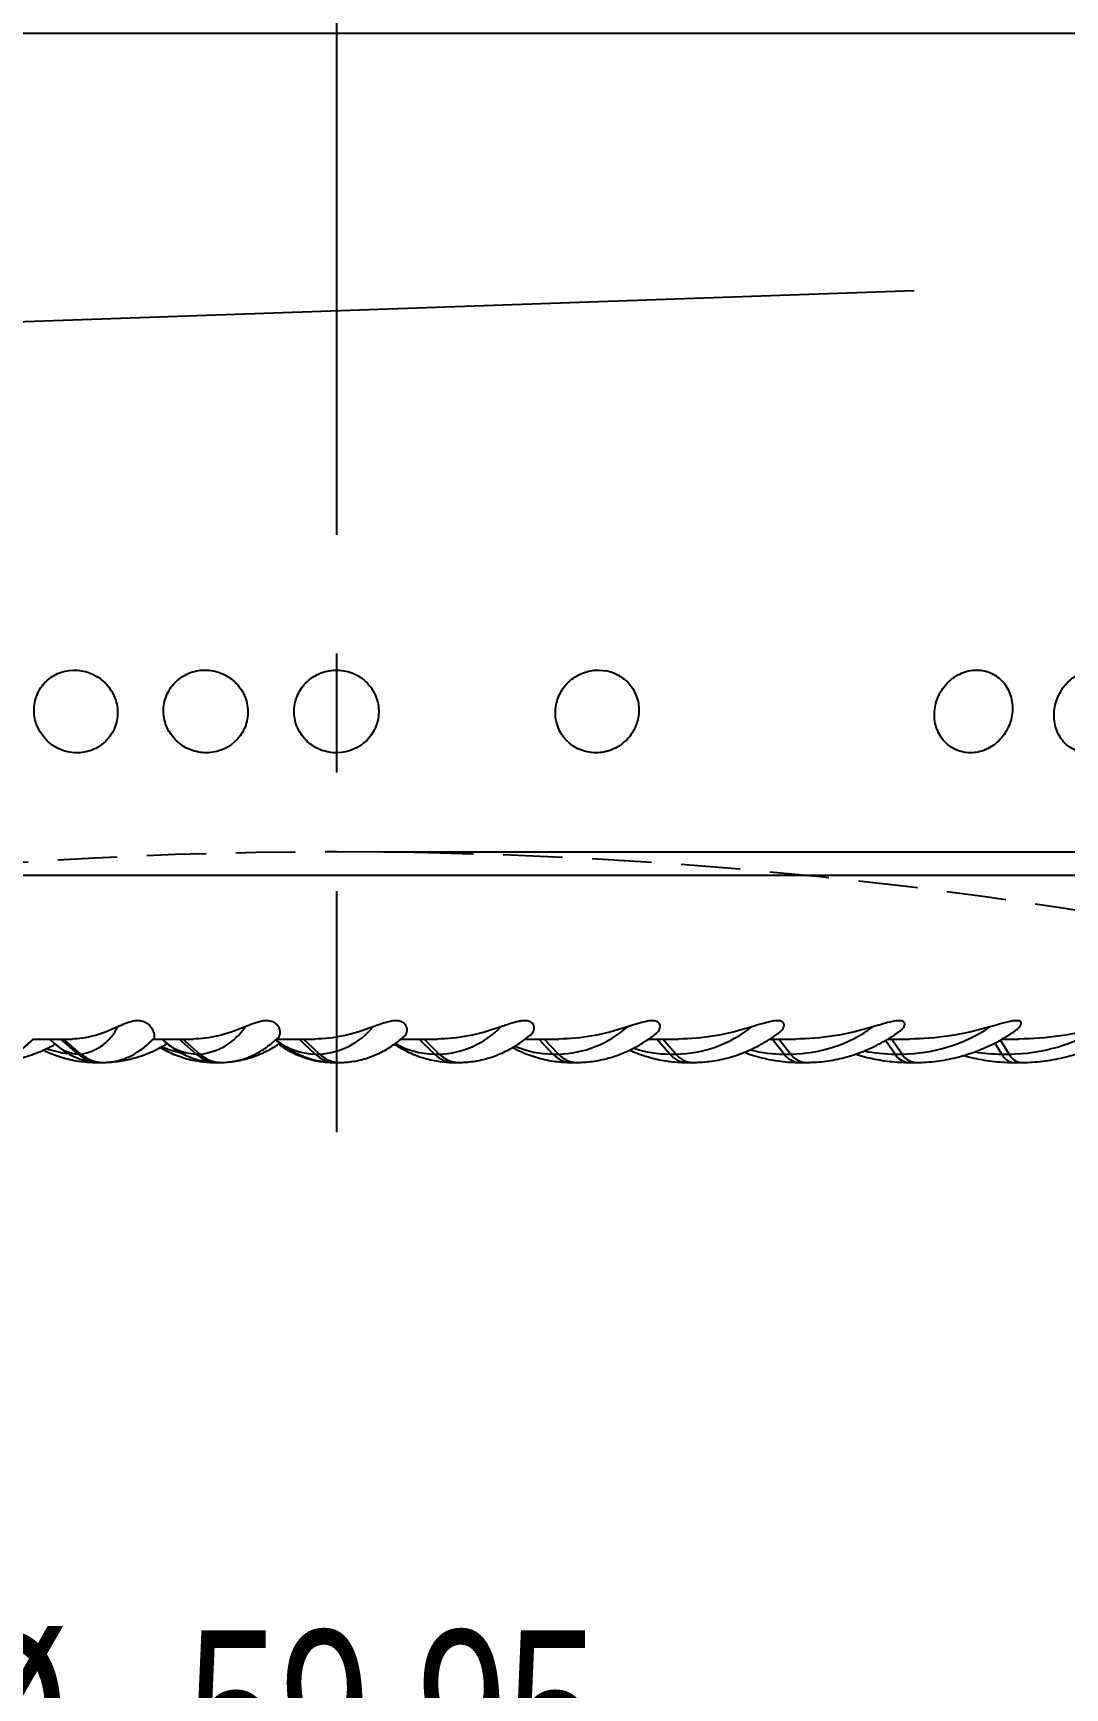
# Model space of a CAD drawing. Header units: millimetres. Extents: x 10 to 412, y 8 to 584.
# Drawn here: x 321.21 to 343.28, y 310.94 to 346.31 of the extents above; entities that cross this region are included whole.
import ezdxf

# ---------------------------------------------------------------- set-up
doc = ezdxf.new("R2010")
doc.units = ezdxf.units.MM
doc.linetypes.add('CENTERX2', pattern=[20.32, 12.7, -2.54, 2.54, -2.54])
doc.linetypes.add('HIDDEN', pattern=[1.905, 1.27, -0.635])
for name, color, linetype in [('CENTERLINE', 4, 'CENTERX2'), ('DETAIL', 3, 'Continuous'), ('DIMENSIONS', 2, 'Continuous'), ('HIDDEN', 3, 'HIDDEN')]:
    doc.layers.add(name, color=color, linetype=linetype)
doc.layers.add('OUTLINE', color=7, linetype='Continuous', lineweight=25)
doc.styles.add('SLDTEXTSTYLE0', font='TXT', dxfattribs={"width": 0.75})
doc.dimstyles.new('SLDDIMSTYLE0', dxfattribs={"dimtxt": 3.5, "dimasz": 2, "dimexe": 0, "dimexo": 0.0625, "dimgap": 0.875, "dimtad": 1, "dimrnd": 1e-09, "dimzin": 12, "dimdsep": 46, "dimtxsty": 'SLDTEXTSTYLE0', "dimsah": 1, "dimcen": 0.09, "dimadec": 0, "dimazin": 3, "dimtfac": 1, "dimtmove": 0, "dimatfit": 0, "dimfxl": 0, "dimfrac": 2, "dimtolj": 1, "dimtzin": 12, "dimarcsym": 0})
doc.dimstyles.new('SLDDIMSTYLE1', dxfattribs={"dimtxt": 3.5, "dimasz": 2, "dimexe": 0, "dimexo": 0.0625, "dimgap": 0.875, "dimtad": 1, "dimrnd": 1e-09, "dimzin": 12, "dimdsep": 46, "dimtxsty": 'SLDTEXTSTYLE0', "dimsah": 1, "dimcen": 0, "dimadec": 0, "dimazin": 3, "dimtfac": 1, "dimtofl": 0, "dimtmove": 0, "dimatfit": 3, "dimfxl": 0, "dimfrac": 2, "dimtolj": 1, "dimtzin": 12, "dimarcsym": 0})
doc.dimstyles.new('SLDDIMSTYLE10', dxfattribs={"dimtxt": 3.5, "dimasz": 2, "dimexe": 0, "dimexo": 0.0625, "dimgap": 0.875, "dimtad": 1, "dimrnd": 1e-09, "dimzin": 12, "dimdsep": 46, "dimtxsty": 'SLDTEXTSTYLE0', "dimsah": 1, "dimcen": 0.09, "dimadec": 0, "dimazin": 3, "dimtol": 1, "dimtp": 1.4, "dimtm": 1.4, "dimtfac": 1, "dimtofl": 0, "dimtmove": 0, "dimatfit": 3, "dimfxl": 0, "dimfrac": 2, "dimtolj": 1, "dimarcsym": 0})
doc.dimstyles.new('SLDDIMSTYLE6', dxfattribs={"dimtxt": 3.5, "dimasz": 2, "dimexe": 0, "dimexo": 0.0625, "dimgap": 0.875, "dimtad": 0, "dimtih": 1, "dimtoh": 1, "dimrnd": 1e-09, "dimzin": 12, "dimdsep": 46, "dimtxsty": 'SLDTEXTSTYLE0', "dimsah": 1, "dimcen": 0.09, "dimadec": 0, "dimazin": 3, "dimtfac": 1, "dimtofl": 0, "dimtmove": 0, "dimatfit": 3, "dimfxl": 0, "dimfrac": 2, "dimtolj": 1, "dimtzin": 12, "dimarcsym": 0})
doc.dimstyles.new('SLDDIMSTYLE7', dxfattribs={"dimtxt": 3.5, "dimasz": 2, "dimexe": 0, "dimexo": 0.0625, "dimgap": 0.875, "dimtad": 1, "dimdec": 4, "dimzin": 12, "dimdsep": 46, "dimtxsty": 'SLDTEXTSTYLE0', "dimsah": 1, "dimcen": 0.09, "dimazin": 3, "dimtfac": 1, "dimtofl": 0, "dimtmove": 0, "dimatfit": 3, "dimfxl": 0, "dimfrac": 2, "dimtolj": 1, "dimtzin": 12, "dimarcsym": 0})
doc.dimstyles.new('SLDDIMSTYLE8', dxfattribs={"dimtxt": 3.5, "dimasz": 2, "dimexe": 0, "dimexo": 0.0625, "dimgap": 0.875, "dimtad": 1, "dimrnd": 1e-09, "dimzin": 12, "dimdsep": 46, "dimtxsty": 'SLDTEXTSTYLE0', "dimsah": 1, "dimcen": 0.09, "dimadec": 0, "dimazin": 3, "dimtfac": 1, "dimtofl": 0, "dimtmove": 0, "dimatfit": 3, "dimfxl": 0, "dimfrac": 2, "dimtolj": 1, "dimtzin": 12, "dimarcsym": 0})
doc.dimstyles.new('SLDDIMSTYLE9', dxfattribs={"dimtxt": 3.5, "dimasz": 2, "dimexe": 0, "dimexo": 0.0625, "dimgap": 0.875, "dimtad": 1, "dimrnd": 1e-09, "dimzin": 12, "dimdsep": 46, "dimtxsty": 'SLDTEXTSTYLE0', "dimsah": 1, "dimcen": 0, "dimadec": 0, "dimazin": 3, "dimtfac": 1, "dimtofl": 0, "dimtmove": 0, "dimatfit": 3, "dimfxl": 0, "dimfrac": 2, "dimtolj": 1, "dimtzin": 12, "dimarcsym": 0})

# ---------------------------------------------------------------- blocks, each defined once
blk = doc.blocks.new('_D')
at = {"layer": 'DIMENSIONS'}
for p, q in [((377.386, 328.805), (377.386, 332.805)), ((328.7, 328.805), (379.386, 328.805)), ((377.386, 324.805), (377.386, 328.805)), ((357.675, 324.805), (379.386, 324.805)), ((377.386, 324.805), (377.386, 304.777))]:
    blk.add_line(p, q, dxfattribs=at)
for points in [[(377.386, 328.805), (377.886, 330.805), (376.886, 330.805)], [(377.386, 324.805), (376.886, 322.805), (377.886, 322.805)]]:
    blk.add_solid(points, dxfattribs=at)
at = {"layer": 'DIMENSIONS', "char_height": 3.5, "attachment_point": 1, "rotation": 90, "style": 'SLDTEXTSTYLE0'}
for s, insert in [('Push', (372.874, 310.262)), ('4', (372.874, 306.364))]:
    blk.add_mtext(s, dxfattribs=dict(at, insert=insert))
blk = doc.blocks.new('_D_1')
at = {"layer": 'DIMENSIONS'}
blk.add_line((312.899, 327.714), (304.925, 381.509), dxfattribs=at)
blk.add_solid([(312.899, 327.714), (313.1, 329.766), (312.111, 329.619)], dxfattribs=at)
at = {"layer": 'DIMENSIONS', "char_height": 3.5, "attachment_point": 1, "rotation": 278.4315, "style": 'SLDTEXTSTYLE0'}
for s, insert in [('R', (309.62, 380.601)), ('100,95', (310.035, 377.798))]:
    blk.add_mtext(s, dxfattribs=dict(at, insert=insert))
blk = doc.blocks.new('_D_12')
at = {"layer": 'DIMENSIONS'}
for p, q in [((381.345, 470.541), (376.345, 465.805)), ((381.345, 470.541), (386.345, 470.541)), ((385.345, 464.929), (385.345, 470.541)), ((376.345, 465.805), (328.7, 465.805))]:
    blk.add_line(p, q, dxfattribs=at)
blk.add_solid([(385.345, 470.541), (384.845, 468.541), (385.845, 468.541)], dxfattribs=at)
at = {"layer": 'DIMENSIONS', "insert": (386.345, 472.274), "char_height": 3.5, "attachment_point": 1, "style": 'SLDTEXTSTYLE0'}
blk.add_mtext('141', dxfattribs=at)
blk = doc.blocks.new('_D_18')
at = {"layer": 'DIMENSIONS'}
for start, end in [(303.3621, 321.6576), (270, 303.3621)]:
    blk.add_arc((327.7, 518.246), 50.949, start, end, dxfattribs=at)
for points in [[(355.718, 475.693), (353.76, 475.049), (354.293, 474.203)], [(327.7, 467.297), (329.71, 466.836), (329.69, 467.836)]]:
    blk.add_solid(points, dxfattribs=at)
at = {"layer": 'DIMENSIONS', "insert": (355.173, 480.203), "char_height": 3.5, "attachment_point": 1, "rotation": 44.1083, "style": 'SLDTEXTSTYLE0'}
blk.add_mtext('33,36°', dxfattribs=at)
blk = doc.blocks.new('_D_32')
at = {"layer": 'DIMENSIONS'}
for q in [(340.05, 340.805), (281.446, 338.767)]:
    blk.add_line((292.079, 339.137), q, dxfattribs=at)
blk.add_solid([(292.079, 339.137), (290.063, 339.567), (290.098, 338.568)], dxfattribs=at)
at = {"layer": 'DIMENSIONS', "insert": (281.289, 343.273), "char_height": 3.5, "attachment_point": 1, "rotation": 1.9917, "style": 'SLDTEXTSTYLE0'}
blk.add_mtext('R48', dxfattribs=at)
blk = doc.blocks.new('_D_34')
at = {"layer": 'DIMENSIONS'}
for p, q in [((297.725, 327.805), (297.725, 305.606)), ((357.675, 327.805), (357.675, 305.606)), ((357.675, 307.606), (297.725, 307.606))]:
    blk.add_line(p, q, dxfattribs=at)
for points in [[(297.725, 307.606), (299.725, 307.106), (299.725, 308.106)], [(357.675, 307.606), (355.675, 308.106), (355.675, 307.106)]]:
    blk.add_solid(points, dxfattribs=at)
at = {"layer": 'DIMENSIONS', "char_height": 3.5, "attachment_point": 1, "style": 'SLDTEXTSTYLE0'}
for s, insert in [('%%c', (319.242, 312.118)), ('59,95', (324.521, 312.171))]:
    blk.add_mtext(s, dxfattribs=dict(at, insert=insert))
blk = doc.blocks.new('_D_40')
at = {"layer": 'DIMENSIONS'}
for p, q in [((292.05, 339.805), (292.05, 299.372)), ((363.35, 339.805), (363.35, 299.372)), ((363.35, 301.372), (292.05, 301.372))]:
    blk.add_line(p, q, dxfattribs=at)
for points in [[(292.05, 301.372), (294.05, 300.872), (294.05, 301.872)], [(363.35, 301.372), (361.35, 301.872), (361.35, 300.872)]]:
    blk.add_solid(points, dxfattribs=at)
at = {"layer": 'DIMENSIONS', "attachment_point": 1, "style": 'SLDTEXTSTYLE0'}
for s, insert, char_height in [('%%c', (315.741, 305.884), 3.5), ('71,3', (321.02, 305.937), 3.5), ('±1,40', (331.364, 304.926), 2.5)]:
    blk.add_mtext(s, dxfattribs=dict(at, insert=insert, char_height=char_height))

msp = doc.modelspace()

# ---------------------------------------------------------------- linework, layer by layer
at = {"layer": 'CENTERLINE'}
msp.add_line((327.70013, 571.80517), (327.70013, 322.81249), dxfattribs=at)
at = {"layer": 'DETAIL'}
for p, q in [((292.05013, 346.30517), (363.35013, 346.30517)), ((322.17495, 324.48392), (321.80286, 324.80517)), ((322.23706, 324.48392), (321.86496, 324.80517)), ((324.69874, 324.48392), (324.33987, 324.80517)), ((324.77548, 324.48392), (324.41661, 324.80517)), ((327.24538, 324.48392), (326.90246, 324.80517)), ((327.33617, 324.48392), (326.99325, 324.80517)), ((329.79548, 324.48392), (329.47111, 324.80517)), ((329.89963, 324.48392), (329.57526, 324.80517)), ((332.32963, 324.48392), (332.02629, 324.80517)), ((332.44634, 324.48392), (332.14301, 324.80517)), ((334.82854, 324.48392), (334.54855, 324.80517)), ((334.95694, 324.48392), (334.67694, 324.80517)), ((337.27321, 324.48392), (337.01868, 324.80517)), ((337.4123, 324.48392), (337.15778, 324.80517)), ((339.64501, 324.48392), (339.44051, 324.77318)), ((339.79375, 324.48392), (339.56663, 324.80517)), ((341.92591, 324.48392), (341.77908, 324.72216)), ((342.08317, 324.48392), (341.89777, 324.78473)), ((322.17495, 324.48392), (322.23706, 324.48392)), ((324.69874, 324.48392), (324.77548, 324.48392)), ((327.24538, 324.48392), (327.33617, 324.48392)), ((329.79548, 324.48392), (329.89963, 324.48392)), ((332.32963, 324.48392), (332.44634, 324.48392)), ((334.82854, 324.48392), (334.95694, 324.48392)), ((337.27321, 324.48392), (337.4123, 324.48392)), ((339.64501, 324.48392), (339.79375, 324.48392)), ((341.92591, 324.48392), (342.08317, 324.48392)), ((322.51415, 324.30824), (322.56782, 324.30517)), ((324.99892, 324.31256), (325.08777, 324.30517))]:
    msp.add_line(p, q, dxfattribs=at)
at = {"layer": 'DETAIL', "flags": 128}
msp.add_lwpolyline([(323.67524, 324.70254), (323.7315, 324.7571), (323.806, 324.83969)], dxfattribs=at)
at = {"layer": 'DETAIL'}
for centre, radius, start, end in [((322.08428, 325.51083), 1.03821, 278.461799, 334.577863), ((324.66048, 325.77564), 1.29683, 275.087761, 326.77869), ((327.24742, 326.08241), 1.60095, 273.177991, 320.549129), ((329.83041, 326.42183), 1.93914, 272.045582, 315.602479), ((332.39233, 326.78356), 2.30028, 271.345412, 311.664466), ((334.91511, 327.15664), 2.67305, 270.896615, 308.515435), ((337.3804, 327.52972), 3.04597, 270.600099, 305.989071), ((339.77001, 327.89146), 3.40762, 270.399323, 303.961715), ((342.0661, 328.23088), 3.747, 270.260967, 302.34161), ((322.22063, 325.24632), 0.76376, 225.785707, 266.570948), ((324.74395, 325.57987), 1.09688, 224.932239, 267.638218), ((327.27874, 325.89565), 1.41212, 231.685741, 268.646508), ((327.31293, 326.04208), 1.58086, 238.041658, 243.942433), ((329.81586, 326.22111), 1.73731, 240.563001, 269.327647), ((322.19459, 326.57013), 2.0871, 250.652044, 263.347005), ((322.65176, 325.03044), 0.72528, 228.896785, 269.748828), ((322.71311, 325.02843), 0.72326, 228.837431, 269.810787), ((324.70968, 326.24035), 1.76013, 245.266154, 258.898713), ((325.16059, 324.9911), 0.68595, 227.678514, 269.579063), ((325.23733, 324.9911), 0.68595, 227.678529, 269.579048), ((327.68927, 324.94552), 0.6404, 226.120935, 269.339111), ((327.78006, 324.94552), 0.6404, 226.120941, 269.339106), ((330.21863, 324.8951), 0.59003, 224.177857, 269.001636), ((330.32278, 324.8951), 0.59003, 224.177844, 269.000354), ((332.33857, 326.56876), 2.08486, 246.761262, 269.75411), ((332.72954, 324.84136), 0.53638, 221.790237, 268.524641), ((332.84626, 324.84137), 0.53638, 221.790281, 268.522859), ((334.83264, 326.95107), 2.46715, 251.708026, 269.904856), ((335.20305, 324.78594), 0.48112, 218.884337, 267.843115), ((335.33145, 324.78595), 0.48112, 218.884546, 267.840745), ((337.27555, 327.35056), 2.86665, 255.519768, 269.953227), ((337.62057, 324.73052), 0.426, 215.371718, 266.853586), ((337.75967, 324.73052), 0.426, 215.371842, 266.850954), ((339.64579, 327.73773), 3.25381, 258.356935, 269.986397), ((339.96408, 324.67678), 0.37282, 211.151335, 265.390116), ((340.11282, 324.67679), 0.37283, 211.1516, 265.386879), ((341.92605, 328.10742), 3.6235, 260.835526, 269.997899), ((342.21635, 324.62636), 0.32349, 206.125116, 263.178293), ((342.37361, 324.62636), 0.32349, 206.124968, 263.175043)]:
    msp.add_arc(centre, radius, start, end, dxfattribs=at)
at = {"layer": 'HIDDEN'}
msp.add_arc((327.70013, 227.85991), 100.94525, 74.2800963, 105.7199037, dxfattribs=at)
at = {"layer": 'OUTLINE'}
for p, q in [((293.70631, 328.30517), (361.69396, 328.30517)), ((320.98517, 324.59921), (321.22415, 324.80485)), ((321.21286, 324.80517), (322.04565, 324.80517)), ((321.57044, 324.80517), (321.68803, 324.6989)), ((321.68274, 324.70371), (321.68803, 324.6989)), ((323.67124, 324.6989), (323.79092, 324.80705)), ((323.67124, 324.6989), (323.67524, 324.70254)), ((323.78814, 324.80517), (324.63277, 324.80517)), ((326.41898, 324.80517), (327.24324, 324.80517)), ((326.44392, 324.82888), (326.45669, 324.84101)), ((329.08046, 324.80517), (329.85719, 324.80517)), ((331.74019, 324.80517), (332.45472, 324.80517)), ((334.37638, 324.80517), (335.01606, 324.80517)), ((336.96777, 324.80517), (337.52173, 324.80517)), ((339.49374, 324.80517), (339.95264, 324.80517)), ((341.93432, 324.80517), (342.29031, 324.80517)), ((322.56782, 324.30517), (322.64858, 324.30517)), ((322.64858, 324.30517), (322.71068, 324.30517)), ((325.08777, 324.30517), (325.15555, 324.30517)), ((325.15555, 324.30517), (325.23229, 324.30517)), ((327.6276, 324.30517), (327.68188, 324.30517)), ((327.68188, 324.30517), (327.77267, 324.30517)), ((330.16798, 324.30517), (330.20835, 324.30517)), ((330.20835, 324.30517), (330.3125, 324.30517)), ((332.68958, 324.30517), (332.71573, 324.30517)), ((332.71573, 324.30517), (332.83245, 324.30517)), ((335.16719, 324.30549), (335.17321, 324.30517)), ((335.17321, 324.30517), (335.18494, 324.30517)), ((335.18494, 324.30517), (335.31334, 324.30517)), ((337.59719, 324.30517), (337.73629, 324.30517)), ((339.93411, 324.30517), (340.08285, 324.30517)), ((342.17793, 324.30517), (342.33518, 324.30517))]:
    msp.add_line(p, q, dxfattribs=at)
for points, knots in [([(322.89525, 331.3346), (322.95545, 331.43349), (322.99477, 331.54421), (323.02724, 331.7721), (323.0203, 331.89103), (322.96158, 332.11606), (322.90925, 332.22444), (322.76833, 332.41272), (322.67933, 332.49368), (322.37615, 332.67853), (322.12804, 332.71994), (321.78902, 332.64352), (321.68177, 332.59562), (321.49577, 332.46294), (321.41588, 332.37707), (321.29745, 332.18239), (321.25769, 332.07154), (321.22497, 331.84376), (321.23157, 331.72538), (321.31963, 331.38543), (321.47141, 331.18206), (321.77372, 330.99699), (321.88616, 330.95492), (322.11638, 330.91598), (322.23573, 330.91907), (322.46064, 330.96959), (322.56861, 331.01757), (322.75499, 331.15024), (322.83506, 331.2357), (322.89525, 331.3346)], [0, 0, 0, 0, 0.0625, 0.0625, 0.125, 0.125, 0.1875, 0.1875, 0.25, 0.25, 0.375, 0.375, 0.4375, 0.4375, 0.5, 0.5, 0.5625, 0.5625, 0.625, 0.625, 0.75, 0.75, 0.8125, 0.8125, 0.875, 0.875, 0.9375, 0.9375, 1, 1, 1, 1]), ([(325.58474, 331.21713), (325.66299, 331.30423), (325.72214, 331.40517), (325.7972, 331.62442), (325.81222, 331.74168), (325.79537, 331.97257), (325.76316, 332.08765), (325.65761, 332.29531), (325.58323, 332.38999), (325.40519, 332.5434), (325.30071, 332.60319), (325.07666, 332.67946), (324.95867, 332.69589), (324.72162, 332.68296), (324.60692, 332.65383), (324.39567, 332.55379), (324.30063, 332.48307), (324.14615, 332.3114), (324.08603, 332.20929), (324.01132, 331.99168), (323.99598, 331.87392), (324.01255, 331.64305), (324.04434, 331.52829), (324.1502, 331.3191), (324.22338, 331.22536), (324.40334, 331.06976), (324.50698, 331.01055), (324.73093, 330.93409), (324.85003, 330.9177), (325.20137, 330.93678), (325.42824, 331.04294), (325.58474, 331.21713)], [0, 0, 0, 0, 0.0625, 0.0625, 0.125, 0.125, 0.1875, 0.1875, 0.25, 0.25, 0.3125, 0.3125, 0.375, 0.375, 0.4375, 0.4375, 0.5, 0.5, 0.5625, 0.5625, 0.625, 0.625, 0.6875, 0.6875, 0.75, 0.75, 0.8125, 0.8125, 0.875, 0.875, 1, 1, 1, 1]), ([(328.35383, 331.19578), (328.4365, 331.28025), (328.50073, 331.37916), (328.5867, 331.59576), (328.60751, 331.7124), (328.60197, 331.94361), (328.57534, 332.05962), (328.47974, 332.2705), (328.40983, 332.36751), (328.23887, 332.52652), (328.13706, 332.58962), (327.91616, 332.67301), (327.79865, 332.69321), (327.56032, 332.6879), (327.44387, 332.66249), (327.22713, 332.56936), (327.12835, 332.50178), (326.96499, 332.33529), (326.89968, 332.23525), (326.81404, 332.02032), (326.79287, 331.90318), (326.79814, 331.67204), (326.8244, 331.55635), (326.92035, 331.34395), (326.98918, 331.24792), (327.16209, 331.08666), (327.26317, 331.02415), (327.48405, 330.94055), (327.60269, 330.92035), (327.95591, 330.9281), (328.18847, 331.02684), (328.35383, 331.19578)], [0, 0, 0, 0, 0.0625, 0.0625, 0.125, 0.125, 0.1875, 0.1875, 0.25, 0.25, 0.3125, 0.3125, 0.375, 0.375, 0.4375, 0.4375, 0.5, 0.5, 0.5625, 0.5625, 0.625, 0.625, 0.6875, 0.6875, 0.75, 0.75, 0.8125, 0.8125, 0.875, 0.875, 1, 1, 1, 1]), ([(333.99814, 331.31064), (334.06738, 331.40745), (334.11693, 331.51674), (334.17064, 331.74323), (334.17489, 331.86221), (334.13748, 332.08881), (334.0955, 332.19872), (333.97269, 332.39126), (333.89154, 332.47497), (333.60648, 332.66925), (333.36271, 332.71849), (333.01691, 332.653), (332.90523, 332.6086), (332.70685, 332.4821), (332.6189, 332.39892), (332.48217, 332.20837), (332.43196, 332.09898), (332.37782, 331.87262), (332.3733, 331.75421), (332.42948, 331.41194), (332.56231, 331.20396), (332.84723, 331.00946), (332.95568, 330.96386), (333.18202, 330.91761), (333.30147, 330.91688), (333.53066, 330.96013), (333.64284, 331.00459), (333.8411, 331.13108), (333.9289, 331.21384), (333.99814, 331.31064)], [0, 0, 0, 0, 0.0625, 0.0625, 0.125, 0.125, 0.1875, 0.1875, 0.25, 0.25, 0.375, 0.375, 0.4375, 0.4375, 0.5, 0.5, 0.5625, 0.5625, 0.625, 0.625, 0.75, 0.75, 0.8125, 0.8125, 0.875, 0.875, 0.9375, 0.9375, 1, 1, 1, 1]), ([(341.29768, 330.92381), (341.40767, 330.92961), (341.51616, 330.95814), (341.72036, 331.0572), (341.81459, 331.12751), (341.97311, 331.29859), (342.0381, 331.40048), (342.12743, 331.61783), (342.15266, 331.73554), (342.15919, 331.96643), (342.14075, 332.08131), (342.06302, 332.29081), (342.00445, 332.38484), (341.85337, 332.54113), (341.76343, 332.60081), (341.56413, 332.67837), (341.45584, 332.69539), (341.23847, 332.68404), (341.1282, 332.65535), (340.92482, 332.55736), (340.82958, 332.48698), (340.67047, 332.31657), (340.60515, 332.21521), (340.51482, 331.99715), (340.48956, 331.88084), (340.48289, 331.64746), (340.50147, 331.53355), (340.57987, 331.32329), (340.63937, 331.22867), (340.86437, 330.99628), (341.07769, 330.91221), (341.29768, 330.92381)], [0, 0, 0, 0, 0.0625, 0.0625, 0.125, 0.125, 0.1875, 0.1875, 0.25, 0.25, 0.3125, 0.3125, 0.375, 0.375, 0.4375, 0.4375, 0.5, 0.5, 0.5625, 0.5625, 0.625, 0.625, 0.6875, 0.6875, 0.75, 0.75, 0.8125, 0.8125, 0.875, 0.875, 1, 1, 1, 1]), ([(343.80159, 330.92328), (343.90748, 330.92745), (344.01258, 330.95439), (344.21171, 331.0505), (344.30431, 331.11947), (344.46163, 331.28834), (344.52706, 331.38935), (344.61927, 331.60558), (344.64698, 331.72303), (344.66008, 331.95406), (344.64575, 332.06935), (344.57728, 332.28024), (344.52379, 332.37525), (344.38326, 332.53396), (344.29861, 332.59505), (344.10937, 332.67566), (344.00581, 332.6943), (343.79655, 332.68617), (343.68971, 332.65909), (343.4913, 332.56403), (343.39766, 332.49499), (343.23964, 332.32679), (343.17384, 332.22631), (343.08053, 332.00939), (343.0528, 331.89334), (343.03949, 331.65984), (343.054, 331.54553), (343.12319, 331.33387), (343.17763, 331.23827), (343.38717, 331.00227), (343.58981, 330.91494), (343.80159, 330.92328)], [0, 0, 0, 0, 0.0625, 0.0625, 0.125, 0.125, 0.1875, 0.1875, 0.25, 0.25, 0.3125, 0.3125, 0.375, 0.375, 0.4375, 0.4375, 0.5, 0.5, 0.5625, 0.5625, 0.625, 0.625, 0.6875, 0.6875, 0.75, 0.75, 0.8125, 0.8125, 0.875, 0.875, 1, 1, 1, 1]), ([(323.02196, 325.06513), (322.84419, 324.98236), (322.67329, 324.91796), (322.34693, 324.82925), (322.19066, 324.80517), (322.04565, 324.80517)], [0, 0, 0, 0, 0.5, 0.5, 1, 1, 1, 1]), ([(323.806, 324.83969), (323.81399, 324.86081), (323.81427, 324.89209), (323.79649, 324.95346), (323.78754, 324.9763), (323.7603, 325.02671), (323.74227, 325.05451), (323.70087, 325.09899), (323.68462, 325.11426), (323.64403, 325.14434), (323.61991, 325.15925), (323.55586, 325.18464), (323.51535, 325.19396), (323.43197, 325.19808), (323.3919, 325.1937), (323.28334, 325.17336), (323.22519, 325.15192), (323.11657, 325.10874), (323.06802, 325.08658), (323.02196, 325.06513)], [0, 0, 0, 0, 0.25, 0.25, 0.375, 0.375, 0.5, 0.5, 0.5625, 0.5625, 0.625, 0.625, 0.6875, 0.6875, 0.75, 0.75, 0.875, 0.875, 1, 1, 1, 1]), ([(325.74535, 325.06513), (325.54686, 324.98243), (325.35416, 324.91799), (324.9819, 324.8292), (324.80177, 324.80517), (324.63277, 324.80517)], [0, 0, 0, 0, 0.5, 0.5, 1, 1, 1, 1]), ([(326.45728, 324.83969), (326.4794, 324.86085), (326.49385, 324.89218), (326.49669, 324.95369), (326.49452, 324.9766), (326.48055, 325.02719), (326.46901, 325.05519), (326.43703, 325.09963), (326.42381, 325.11492), (326.38886, 325.14495), (326.36691, 325.16005), (326.3072, 325.18505), (326.26772, 325.1942), (326.18505, 325.19799), (326.14382, 325.19354), (326.03103, 325.1731), (325.96773, 325.15147), (325.85042, 325.10865), (325.79679, 325.08656), (325.74535, 325.06513)], [0, 0, 0, 0, 0.25, 0.25, 0.375, 0.375, 0.5, 0.5, 0.5625, 0.5625, 0.625, 0.625, 0.6875, 0.6875, 0.75, 0.75, 0.875, 0.875, 1, 1, 1, 1]), ([(328.48362, 325.06513), (328.26587, 324.98247), (328.0528, 324.91799), (327.63736, 324.82912), (327.43489, 324.80517), (327.24324, 324.80517)], [0, 0, 0, 0, 0.5, 0.5, 1, 1, 1, 1]), ([(329.14595, 324.86439), (329.15586, 324.87207), (329.17881, 324.88985), (329.20095, 324.9329), (329.21413, 324.98669), (329.20812, 325.04794), (329.18269, 325.10718), (329.1382, 325.15253), (329.08675, 325.17935), (329.03398, 325.19334), (328.97071, 325.19826), (328.88158, 325.19129), (328.76007, 325.16332), (328.62114, 325.11784), (328.52952, 325.08273), (328.48362, 325.06514)], [0, 0, 0, 0, 0.08206003, 0.19010582, 0.29827166, 0.40602456, 0.50260295, 0.56863805, 0.60714244, 0.6388241, 0.67058525, 0.71141606, 0.78441398, 0.89199287, 1, 1, 1, 1]), ([(331.21593, 325.06513), (330.98055, 324.98249), (330.74869, 324.91797), (330.29314, 324.82903), (330.07001, 324.80517), (329.85719, 324.80517)], [0, 0, 0, 0, 0.5, 0.5, 1, 1, 1, 1]), ([(331.84349, 324.88557), (331.84485, 324.88638), (331.86436, 324.89804), (331.89112, 324.93242), (331.92199, 324.98584), (331.93042, 325.04023), (331.92384, 325.08885), (331.90664, 325.12536), (331.87583, 325.15854), (331.8322, 325.18254), (331.77604, 325.19514), (331.71198, 325.19798), (331.63996, 325.19039), (331.56587, 325.17564), (331.46796, 325.14997), (331.34928, 325.11227), (331.26042, 325.08086), (331.21593, 325.06514)], [0, 0, 0, 0, 0.008808081, 0.126093318, 0.243514503, 0.360480432, 0.42393406, 0.487236409, 0.536470973, 0.586171195, 0.619321236, 0.652475329, 0.70026155, 0.745826186, 0.791530184, 0.895648169, 1, 1, 1, 1]), ([(333.92148, 325.06513), (333.67026, 324.98252), (333.42139, 324.91795), (332.92918, 324.82895), (332.68723, 324.80517), (332.45472, 324.80517)], [0, 0, 0, 0, 0.5, 0.5, 1, 1, 1, 1]), ([(334.5173, 324.91108), (334.53534, 324.92443), (334.56788, 324.94854), (334.59963, 324.9948), (334.61983, 325.04116), (334.62554, 325.09228), (334.61092, 325.13823), (334.57397, 325.17148), (334.52976, 325.18981), (334.47181, 325.19799), (334.39078, 325.19474), (334.27831, 325.17446), (334.14538, 325.13754), (334.02276, 325.09843), (333.94955, 325.07437), (333.92148, 325.06514)], [0, 0, 0, 0, 0.11438679, 0.20642729, 0.29841821, 0.38894495, 0.48200726, 0.53168766, 0.57099567, 0.61056317, 0.65323072, 0.72319469, 0.82713005, 0.93372794, 1, 1, 1, 1]), ([(336.57968, 325.06513), (336.31452, 324.98253), (336.05051, 324.91793), (335.52532, 324.82887), (335.26651, 324.80517), (335.01606, 324.80517)], [0, 0, 0, 0, 0.5, 0.5, 1, 1, 1, 1]), ([(337.15371, 324.93461), (337.1609, 324.93895), (337.20302, 324.96441), (337.24327, 325.01525), (337.27161, 325.07923), (337.27316, 325.12644), (337.25085, 325.16377), (337.21105, 325.18649), (337.16175, 325.19661), (337.094, 325.19704), (337.00648, 325.18528), (336.90346, 325.16166), (336.75611, 325.12049), (336.65123, 325.08759), (336.57968, 325.06514)], [0, 0, 0, 0, 0.03910834, 0.22899962, 0.3226166, 0.41804667, 0.48826036, 0.5312487, 0.57460109, 0.6121476, 0.67339402, 0.75056036, 0.82986361, 1, 1, 1, 1]), ([(339.17031, 325.06513), (338.8932, 324.98254), (338.61604, 324.9179), (338.0618, 324.82879), (337.7882, 324.80517), (337.52173, 324.80517)], [0, 0, 0, 0, 0.5, 0.5, 1, 1, 1, 1]), ([(339.72709, 324.95824), (339.73873, 324.96614), (339.77246, 324.98903), (339.81097, 325.02914), (339.84203, 325.0758), (339.85447, 325.11574), (339.84927, 325.15186), (339.82633, 325.17801), (339.78414, 325.19329), (339.72961, 325.19825), (339.64281, 325.19147), (339.5103, 325.16391), (339.34624, 325.11784), (339.22935, 325.08283), (339.17031, 325.06514)], [0, 0, 0, 0, 0.063626015, 0.184357607, 0.270296595, 0.357369932, 0.420417412, 0.483984085, 0.52525997, 0.566638144, 0.620026639, 0.715079169, 0.856061731, 1, 1, 1, 1]), ([(341.67363, 325.06513), (341.38668, 324.98254), (341.09846, 324.91786), (340.51932, 324.8287), (340.23312, 324.80517), (339.95264, 324.80517)], [0, 0, 0, 0, 0.5, 0.5, 1, 1, 1, 1]), ([(342.2116, 324.98309), (342.23602, 324.99868), (342.28189, 325.02797), (342.32622, 325.08132), (342.34819, 325.12857), (342.34067, 325.16521), (342.31295, 325.18701), (342.26987, 325.19686), (342.20575, 325.19677), (342.11746, 325.18429), (342.00853, 325.15937), (341.8563, 325.11827), (341.74626, 325.08626), (341.67363, 325.06514)], [0, 0, 0, 0, 0.12538333, 0.23554906, 0.34811832, 0.42053832, 0.46988645, 0.51966019, 0.56217557, 0.63316493, 0.72436895, 0.8180837, 1, 1, 1, 1]), ([(344.07062, 325.06513), (343.77598, 324.98254), (343.47886, 324.91781), (342.87917, 324.82861), (342.58266, 324.80517), (342.29031, 324.80517)], [0, 0, 0, 0, 0.5, 0.5, 1, 1, 1, 1]), ([(320.23385, 324.30555), (320.26727, 324.30598), (320.36473, 324.30724), (320.52596, 324.31987), (320.71676, 324.34655), (320.90607, 324.38605), (321.09348, 324.43797), (321.27866, 324.50209), (321.46078, 324.57927), (321.59759, 324.64463), (321.67201, 324.68782), (321.68837, 324.69732)], [0, 0, 0, 0, 0.06648614, 0.19386857, 0.3212675, 0.44883185, 0.57670897, 0.70503755, 0.83393162, 0.96349151, 1, 1, 1, 1]), ([(321.6807, 324.70705), (321.69008, 324.69803), (321.73269, 324.65706), (321.81426, 324.59322), (321.92417, 324.51733), (322.03699, 324.45357), (322.15585, 324.3993), (322.28087, 324.35585), (322.41137, 324.32496), (322.5342, 324.30793), (322.61331, 324.30602), (322.64858, 324.30517)], [0, 0, 0, 0, 0.03745003, 0.17017618, 0.29682908, 0.41844284, 0.53604793, 0.66221885, 0.78457543, 0.90396805, 1, 1, 1, 1]), ([(322.71068, 324.30517), (322.74712, 324.30607), (322.82618, 324.30803), (322.94667, 324.32491), (323.07072, 324.3539), (323.19157, 324.39474), (323.30899, 324.44682), (323.42315, 324.50994), (323.53367, 324.58475), (323.61854, 324.65037), (323.66412, 324.69364), (323.67652, 324.70541)], [0, 0, 0, 0, 0.09945986, 0.2158133, 0.33229401, 0.44982391, 0.56936056, 0.69193344, 0.81864807, 0.95065867, 1, 1, 1, 1]), ([(322.74048, 324.30643), (322.7599, 324.30676), (322.83919, 324.30808), (322.97807, 324.32037), (323.15626, 324.34707), (323.33292, 324.38676), (323.50767, 324.43881), (323.68028, 324.50303), (323.85, 324.58023), (323.98349, 324.64919), (324.05854, 324.69623), (324.07973, 324.70951)], [0, 0, 0, 0, 0.041636713, 0.169915431, 0.298226099, 0.426809069, 0.555897951, 0.685704401, 0.816417268, 0.948179431, 1, 1, 1, 1]), ([(323.79022, 324.80783), (323.79159, 324.80901), (323.79493, 324.81189), (323.80188, 324.82935), (323.806, 324.83969)], [0, 0, 0, 0, 0.40798825, 1, 1, 1, 1]), ([(323.96956, 324.80517), (323.99411, 324.78222), (324.06044, 324.7202), (324.17563, 324.63241), (324.3126, 324.54229), (324.45218, 324.46733), (324.59328, 324.4068), (324.7354, 324.36038), (324.87798, 324.32806), (325.01812, 324.30864), (325.11074, 324.3063), (325.15555, 324.30517)], [0, 0, 0, 0, 0.07586749, 0.20503376, 0.3298703, 0.45037986, 0.56690641, 0.68001383, 0.79035194, 0.8985971, 1, 1, 1, 1]), ([(325.23229, 324.30517), (325.26769, 324.30588), (325.34986, 324.30754), (325.47806, 324.32274), (325.61567, 324.35089), (325.75092, 324.39129), (325.88363, 324.44358), (326.01367, 324.50776), (326.14114, 324.58377), (326.26562, 324.67239), (326.36709, 324.75431), (326.42459, 324.81012), (326.44392, 324.82888)], [0, 0, 0, 0, 0.07808844, 0.18121618, 0.2844533, 0.38843159, 0.49378253, 0.60113008, 0.71108056, 0.82418826, 0.94089588, 1, 1, 1, 1]), ([(325.43285, 324.31956), (325.44458, 324.32053), (325.5117, 324.32607), (325.63318, 324.34863), (325.79657, 324.38755), (325.9579, 324.43997), (326.11713, 324.50424), (326.27356, 324.58146), (326.39814, 324.65152), (326.46859, 324.69963), (326.48968, 324.71404)], [0, 0, 0, 0, 0.03134635, 0.17928573, 0.32772005, 0.47706382, 0.62770145, 0.77996139, 0.93411194, 1, 1, 1, 1]), ([(326.39857, 324.78574), (326.42823, 324.76177), (326.50437, 324.70021), (326.63323, 324.61463), (326.78282, 324.52875), (326.93485, 324.45723), (327.08838, 324.39947), (327.2429, 324.35537), (327.39787, 324.32498), (327.54433, 324.30798), (327.63903, 324.30604), (327.68188, 324.30517)], [0, 0, 0, 0, 0.08019465, 0.20587362, 0.32881229, 0.44900936, 0.56662956, 0.6819719, 0.79542545, 0.9074316, 1, 1, 1, 1]), ([(326.46298, 324.69614), (326.48766, 324.67824), (326.55966, 324.62603), (326.68462, 324.5528), (326.83579, 324.47666), (326.989, 324.41499), (327.14327, 324.36691), (327.29817, 324.3324), (327.45019, 324.31168), (327.56013, 324.30551), (327.61811, 324.30521), (327.6276, 324.30517)], [0, 0, 0, 0, 0.07212364, 0.21035487, 0.34550207, 0.47769917, 0.60724366, 0.73454349, 0.86007645, 0.97710067, 1, 1, 1, 1]), ([(327.77267, 324.30517), (327.80839, 324.30578), (327.89522, 324.30726), (328.03267, 324.32151), (328.18401, 324.34908), (328.33346, 324.38917), (328.48079, 324.44142), (328.62579, 324.50588), (328.76836, 324.58248), (328.90809, 324.6716), (329.03535, 324.76447), (329.11319, 324.83223), (329.14771, 324.86229)], [0, 0, 0, 0, 0.07121701, 0.17312323, 0.27510476, 0.37760339, 0.48104859, 0.58584758, 0.69236704, 0.80090813, 0.91169265, 1, 1, 1, 1]), ([(328.93698, 324.69516), (328.98868, 324.6631), (329.09229, 324.59884), (329.25362, 324.51782), (329.41779, 324.44879), (329.58369, 324.39342), (329.75065, 324.35121), (329.9182, 324.32248), (330.07092, 324.30743), (330.16765, 324.30584), (330.20835, 324.30517)], [0, 0, 0, 0, 0.132982, 0.26654992, 0.39817415, 0.52796329, 0.6561193, 0.782906, 0.90864166, 1, 1, 1, 1]), ([(330.3125, 324.30517), (330.34922, 324.30572), (330.44147, 324.30711), (330.58887, 324.3207), (330.75382, 324.34791), (330.91713, 324.38775), (331.0785, 324.43988), (331.23765, 324.50437), (331.39435, 324.58103), (331.54816, 324.67014), (331.69899, 324.77053), (331.79548, 324.84677), (331.84392, 324.88504)], [0, 0, 0, 0, 0.06688988, 0.16802146, 0.26919919, 0.37071538, 0.47285418, 0.57587673, 0.68000931, 0.78543494, 0.89227714, 1, 1, 1, 1]), ([(332.83245, 324.30517), (332.87053, 324.30568), (332.96848, 324.307), (333.12599, 324.32019), (333.30417, 324.34712), (333.48083, 324.38676), (333.6556, 324.43879), (333.82815, 324.50313), (333.99808, 324.57983), (334.1652, 324.66847), (334.3285, 324.77005), (334.44662, 324.85067), (334.50843, 324.90054), (334.51893, 324.90901)], [0, 0, 0, 0, 0.06362153, 0.16363554, 0.26367496, 0.36392568, 0.46457119, 0.56577646, 0.66768878, 0.77041814, 0.87404329, 0.97860985, 1, 1, 1, 1]), ([(335.31334, 324.30517), (335.35294, 324.30565), (335.45657, 324.30691), (335.62397, 324.31982), (335.81477, 324.34656), (336.00408, 324.38605), (336.1915, 324.43794), (336.37661, 324.50222), (336.55899, 324.57877), (336.73832, 324.66731), (336.91376, 324.76843), (337.05274, 324.85742), (337.1311, 324.9164), (337.15429, 324.93386)], [0, 0, 0, 0, 0.06095827, 0.15953319, 0.25812073, 0.35683598, 0.45579387, 0.55510097, 0.65484553, 0.75510621, 0.85593038, 0.95735534, 1, 1, 1, 1]), ([(337.73629, 324.30517), (337.77743, 324.30563), (337.88653, 324.30687), (338.06333, 324.31956), (338.26592, 324.34616), (338.46703, 324.38551), (338.66619, 324.43732), (338.86295, 324.50151), (339.05683, 324.57796), (339.24744, 324.66639), (339.43404, 324.76717), (339.59442, 324.86417), (339.69011, 324.93202), (339.72709, 324.95824)], [0, 0, 0, 0, 0.05876795, 0.15580794, 0.25285446, 0.34997493, 0.44724235, 0.54472176, 0.64247034, 0.74053635, 0.83895532, 0.93775332, 1, 1, 1, 1]), ([(340.08285, 324.30517), (340.1255, 324.30562), (340.23969, 324.30683), (340.42517, 324.31939), (340.63855, 324.34585), (340.85043, 324.38512), (341.0603, 324.43687), (341.26767, 324.50096), (341.47201, 324.57733), (341.67289, 324.66568), (341.86959, 324.76622), (342.05048, 324.87033), (342.16296, 324.94605), (342.21352, 324.98008)], [0, 0, 0, 0, 0.05701325, 0.15264239, 0.24827405, 0.3439491, 0.43971022, 0.53559598, 0.63164392, 0.72788644, 0.82434585, 0.92104023, 1, 1, 1, 1]), ([(342.33518, 324.30517), (342.37922, 324.30561), (342.498, 324.30679), (342.69131, 324.31923), (342.91432, 324.34564), (343.13582, 324.38483), (343.35523, 324.43651), (343.57203, 324.50056), (343.7857, 324.57684), (343.99565, 324.66525), (344.2016, 324.76515), (344.4021, 324.87796), (344.53524, 324.95823), (344.59966, 325.00369), (344.60084, 325.00452)], [0, 0, 0, 0, 0.05538973, 0.14940031, 0.24341368, 0.33744955, 0.43153471, 0.52569147, 0.61994428, 0.71431055, 0.80880557, 0.9034465, 0.99823702, 1, 1, 1, 1]), ([(321.43265, 324.56908), (321.45991, 324.55571), (321.54414, 324.51438), (321.68934, 324.45834), (321.8668, 324.40087), (322.04586, 324.35703), (322.22573, 324.32629), (322.39986, 324.30828), (322.51397, 324.30616), (322.56782, 324.30517)], [0, 0, 0, 0, 0.07638827, 0.23604488, 0.3942318, 0.55109294, 0.70682285, 0.86166178, 1, 1, 1, 1]), ([(323.93103, 324.62508), (323.9835, 324.59613), (324.0886, 324.53813), (324.25163, 324.46669), (324.41703, 324.40737), (324.58377, 324.36156), (324.7512, 324.32918), (324.91928, 324.30894), (325.03159, 324.30642), (325.08777, 324.30517)], [0, 0, 0, 0, 0.14608011, 0.29259506, 0.43703278, 0.57958827, 0.72053876, 0.86022175, 1, 1, 1, 1]), ([(331.4678, 324.62585), (331.4901, 324.61356), (331.56866, 324.57024), (331.70777, 324.50867), (331.88382, 324.4415), (332.06194, 324.38812), (332.24121, 324.34759), (332.42125, 324.32026), (332.5796, 324.307), (332.67776, 324.30568), (332.71573, 324.30517)], [0, 0, 0, 0, 0.05763256, 0.20303906, 0.34705915, 0.4897782, 0.63133848, 0.77193128, 0.91178064, 1, 1, 1, 1]), ([(333.9685, 324.56866), (334.02144, 324.54575), (334.13554, 324.49638), (334.31496, 324.43557), (334.50473, 324.38341), (334.69599, 324.3444), (334.88812, 324.31835), (335.05131, 324.30663), (335.15025, 324.30555), (335.18494, 324.30517)], [0, 0, 0, 0, 0.136424146, 0.294024207, 0.450708613, 0.606582309, 0.76178134, 0.916464075, 1, 1, 1, 1]), ([(336.42161, 324.52335), (336.44583, 324.51379), (336.53506, 324.47858), (336.6927, 324.43049), (336.89354, 324.37929), (337.09616, 324.34162), (337.29973, 324.31669), (337.46696, 324.30629), (337.56612, 324.30543), (337.59719, 324.30517)], [0, 0, 0, 0, 0.06432659, 0.23698896, 0.40901364, 0.58047639, 0.75147501, 0.92212131, 1, 1, 1, 1]), ([(338.80547, 324.48495), (338.86991, 324.465), (339.00368, 324.42359), (339.21013, 324.37618), (339.42312, 324.33916), (339.6373, 324.31533), (339.80785, 324.30604), (339.90679, 324.30535), (339.93411, 324.30517)], [0, 0, 0, 0, 0.1754217, 0.36415693, 0.55251227, 0.74055262, 0.92835789, 1, 1, 1, 1]), ([(341.1082, 324.45386), (341.14415, 324.4435), (341.25263, 324.41224), (341.43651, 324.37352), (341.65886, 324.33712), (341.88256, 324.31419), (342.05581, 324.30585), (342.15427, 324.3053), (342.17793, 324.30517)], [0, 0, 0, 0, 0.103187, 0.31131553, 0.51918835, 0.72685426, 0.93436251, 1, 1, 1, 1]), ([(330.08937, 324.3085), (330.10302, 324.30734), (330.12916, 324.30511), (330.15542, 324.30515), (330.16798, 324.30517)], [0, 0, 0, 0, 0.5217839, 1, 1, 1, 1]), ([(332.64173, 324.30683), (332.64828, 324.3063), (332.66419, 324.30502), (332.68017, 324.30511), (332.68958, 324.30517)], [0, 0, 0, 0, 0.41154959, 1, 1, 1, 1])]:
    msp.add_open_spline(points, degree=3, knots=knots, dxfattribs=at)

# ---------------------------------------------------------------- dimensions: what is measured, and where the dimension line sits
at = {"layer": 'DIMENSIONS'}
dim = msp.add_angular_dim_2l(base=(342.32465, 469.44099), line1=((327.70013, 322.81249), (327.70013, 571.80517)), line2=((361.70226, 466.60445), (347.01844, 488.90575)), dimstyle='SLDDIMSTYLE7', dxfattribs=at)
dim.commit()
dim.dimension.update_dxf_attribs({"geometry": '_D_18', "text_midpoint": (363.16137, 481.66322), "dimtype": 162})
dim = msp.add_ordinate_dim(feature_location=(327.70013, 465.80517), offset=(58.64487, 4.73544), dtype=0, origin=(344.51694, 324.80517), dimstyle='SLDDIMSTYLE6', dxfattribs=at)
dim.commit()
dim.dimension.update_dxf_attribs({"geometry": '_D_12', "text_midpoint": (390.22417, 470.54061)})
for center, mpoint, dimstyle, picture, middle in [((327.70013, 227.85991), (312.89877, 327.71413), 'SLDDIMSTYLE1', '_D_1', (306.40375, 371.5314)), ((340.05013, 340.80517), (292.07913, 339.13697), 'SLDDIMSTYLE9', '_D_32', (285.37645, 338.9039))]:
    dim = msp.add_radius_dim(center=center, mpoint=mpoint, dimstyle=dimstyle, dxfattribs=at)
    dim.commit()
    dim.dimension.update_dxf_attribs({"geometry": picture, "text_midpoint": middle, "dimtype": 164})
for base, p1, p2, dimstyle, picture, middle in [((292.05013, 301.37206), (363.35013, 340.80517), (292.05013, 340.80517), 'SLDDIMSTYLE10', '_D_40', (327.70013, 301.37206)), ((297.72494, 307.60587), (357.67533, 328.80517), (297.72494, 328.80517), 'SLDDIMSTYLE8', '_D_34', (327.70013, 307.60587))]:
    dim = msp.add_linear_dim(base=base, p1=p1, p2=p2, text='%%c<>', dimstyle=dimstyle, dxfattribs=at)
    dim.commit()
    dim.dimension.update_dxf_attribs({"geometry": picture, "text_midpoint": middle, "dimtype": 160})
dim = msp.add_linear_dim(base=(377.3862, 328.80517), p1=(356.67533, 324.80517), p2=(327.70013, 328.80517), angle=90, text='<> Push', dimstyle='SLDDIMSTYLE0', dxfattribs=at)
dim.commit()
dim.dimension.update_dxf_attribs({"geometry": '_D', "text_midpoint": (377.3862, 313.43156), "dimtype": 160})

doc.saveas('drawing.dxf')
